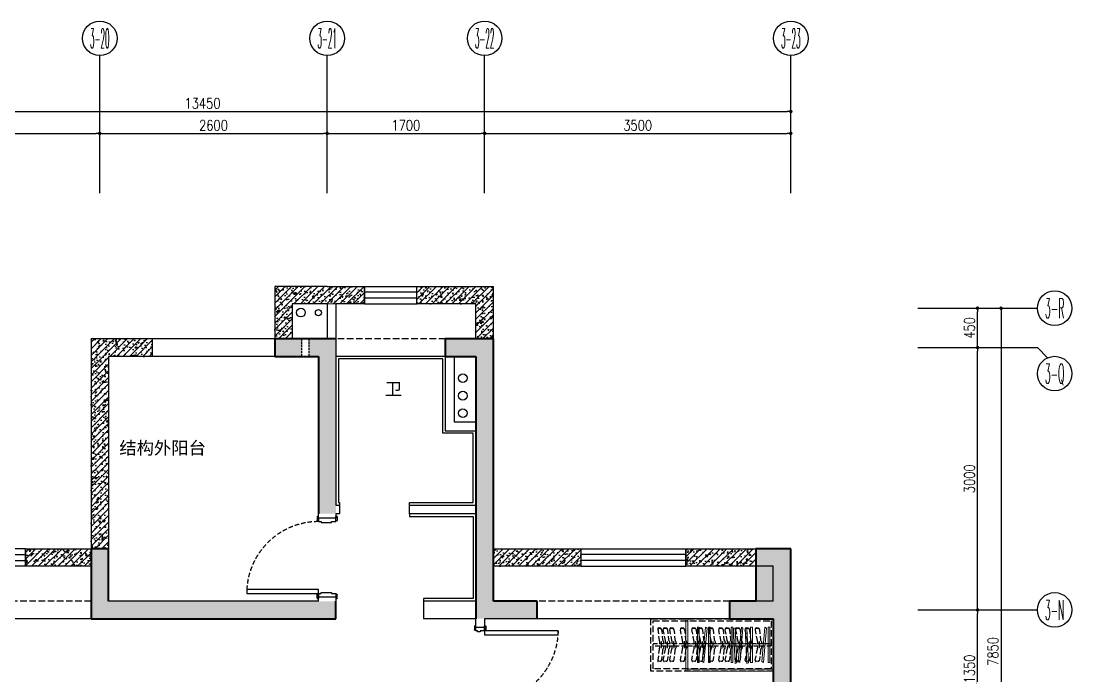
# Model space of a CAD drawing. Header units: inches. Extents: x -2597087 to 134135, y -662679 to 20000.
# Drawn here: x 8369 to 20383, y -90189 to -82700 of the extents above; entities that cross this region are included whole.
import ezdxf
from ezdxf.enums import TextEntityAlignment as Align

# ---------------------------------------------------------------- set-up
doc = ezdxf.new("R2010")
doc.units = ezdxf.units.IN
doc.header["$LTSCALE"] = 100
doc.header["$MEASUREMENT"] = 0
for name, pattern in [('__DASH', [0.35, 0.25, -0.1]), ('DASH', [0.35, 0.25, -0.1]), ('HIDDENX2', [0.75, 0.5, -0.25]), ('W-A-T6立管$0$DASH', [0.35, 0.25, -0.1])]:
    doc.linetypes.add(name, pattern=pattern)
doc.layers.get('0').update_dxf_attribs({"linetype": 'CONTINUOUS'})
doc.layers.get('Defpoints').update_dxf_attribs({"linetype": 'CONTINUOUS'})
for name, color, linetype in [('AIR', 252, 'DASH'), ('AXIS', 3, 'CONTINUOUS'), ('DOOR', 4, 'CONTINUOUS'), ('fix', 8, 'CONTINUOUS'), ('P-Furniture(活动家具)', 134, 'CONTINUOUS'), ('PUB_HATCH', 8, 'CONTINUOUS'), ('W-A-T6立管$0$VPIPE-凝结', 99, 'W-A-T6立管$0$DASH'), ('W-A-T6立管$0$VPIPE-废水', 91, 'W-A-T6立管$0$DASH'), ('W-A-T6立管$0$VPIPE-污水', 31, 'W-A-T6立管$0$DASH'), ('W-A-T6立管$0$VPIPE-通气', 119, 'W-A-T6立管$0$DASH'), ('WALL', 7, 'CONTINUOUS'), ('WINDOW', 4, 'CONTINUOUS'), ('家具', 1, 'DASH')]:
    doc.layers.add(name, color=color, linetype=linetype)
for name, color, linetype, lineweight in [('AXIS_TEXT', 7, 'CONTINUOUS', 0), ('COLUMN', 30, 'CONTINUOUS', 40), ('COLUMN-构造柱', 6, 'CONTINUOUS', 0), ('FUR', 8, 'CONTINUOUS', 0)]:
    doc.layers.add(name, color=color, linetype=linetype, lineweight=lineweight)
doc.styles.add('_TCH_AXIS', font='COMPLEX', dxfattribs={"bigfont": 'GBCBIG'})
doc.styles.add('COMPLEX', font='COMPLEX')
doc.styles.get("Standard").update_dxf_attribs({"font": 'txt.shx', "width": 0.8, "bigfont": 'GBCBIG.shx'})
doc.styles.add('STYLE1', font='stylu.ttf')
doc.dimstyles.new('50', dxfattribs={"dimscale": 50, "dimtxt": 2.4, "dimasz": 0.8, "dimexe": 1.25, "dimexo": 0.6, "dimgap": 0.65, "dimtad": 1, "dimdec": 0, "dimdsep": 46, "dimtxsty": 'Standard', "dimblk1": 'DOT', "dimblk2": 'DOT', "dimsah": 1, "dimcen": 2.5, "dimclrd": 3, "dimclre": 3, "dimclrt": 3, "dimadec": 0, "dimazin": 0, "dimtfac": 1, "dimtdec": 0, "dimtix": 1, "dimtmove": 2, "dimatfit": 0, "dimldrblk": 'DOT', "dimfxl": 5, "dimfxlon": 1, "dimarcsym": 0})
pattern_1 = [(45, (-2296.187, -100697.05), (-37.61808, 37.61808), []), (50, (-2296.19, -100735.25), (143.45204, -12.5504), [15, -165]), (355, (-2296.19, -100735.25), (-27.7503, 150.4384), [12, -132]), (100.4514, (-2284.23, -100736.3), (115.7019, 137.8879), [12.748, -140.2284]), (46.1842, (-2296.19, -100695.25), (213.4482, -33.1038), [22.5, -247.5]), (96.6356, (-2278.4, -100698), (186.9325, 194.8236), [19.122, -210.3426]), (351.1842, (-2296.19, -100695.25), (186.9324, 194.8237), [18, -198]), (21, (-2276.19, -100705.25), (119.3814, -80.5238), [15, -165]), (326, (-2276.19, -100705.25), (48.6631, 145.03), [12, -132]), (71.4514, (-2266.24, -100711.96), (168.0445, 64.5061), [12.748, -140.2284]), (37.5, (-2296.187, -100735.25), (2.43197, 66.57877), [0, -130.4, 0, -134, 0, -132.5]), (7.5, (-2296.19, -100735.25), (52.6139, 78.88234), [0, -76.4, 0, -127.4, 0, -50.5]), (327.5, (-2340.787, -100735.25), (106.76449, -4.51097), [0, -50, 0, -156, 0, -207]), (317.5, (-2360.79, -100735.25), (116.63723, 20.021), [0, -65, 0, -103.6, 0, -147])]

# ---------------------------------------------------------------- blocks, each defined once
blk = doc.blocks.new('_Dot')
at = {"color": 0, "linetype": 'ByBlock', "lineweight": -2}
blk.add_line((-0.5, 0), (-1, 0), dxfattribs=at)
at = {"color": 0, "linetype": 'ByBlock', "const_width": 0.5}
blk.add_lwpolyline([(-0.25, 0, 1), (0.25, 0, 1)], format="xyb", close=True, dxfattribs=at)
blk = doc.blocks.new('*D376')
at = {"layer": 'AXIS', "color": 3, "lineweight": -2, "transparency": 16777216}
for p, q in [((5869, -84235), (5869, -83922)), ((9269, -84235), (9269, -83922)), ((5909, -83985), (9229, -83985))]:
    blk.add_line(p, q, dxfattribs=at)
at = {"layer": 'Defpoints', "color": 0, "transparency": 16777216}
for p in [(9269, -83985), (5869, -84667), (9269, -84667)]:
    blk.add_point(p, dxfattribs=at)
at = {"layer": 'AXIS', "color": 3, "lineweight": -2, "transparency": 16777216, "xscale": 40, "yscale": 40, "zscale": 40, "rotation": 180}
blk.add_blockref('_Dot', (5869, -83985), dxfattribs=at)
at = {"layer": 'AXIS', "color": 3, "lineweight": -2, "transparency": 16777216, "xscale": 40, "yscale": 40, "zscale": 40}
blk.add_blockref('_Dot', (9269, -83985), dxfattribs=at)
at = {"layer": 'AXIS', "color": 3, "transparency": 16777216, "insert": (7569, -83892), "char_height": 120, "attachment_point": 5}
blk.add_mtext('3400', dxfattribs=at)
blk = doc.blocks.new('*D377')
at = {"layer": 'AXIS', "color": 3, "lineweight": -2, "transparency": 16777216}
for p, q in [((9269, -84235), (9269, -83922)), ((11869, -84235), (11869, -83922)), ((9309, -83985), (11829, -83985))]:
    blk.add_line(p, q, dxfattribs=at)
at = {"layer": 'Defpoints', "color": 0, "transparency": 16777216}
for p in [(11869, -83985), (9269, -84667), (11869, -84667)]:
    blk.add_point(p, dxfattribs=at)
at = {"layer": 'AXIS', "color": 3, "lineweight": -2, "transparency": 16777216, "xscale": 40, "yscale": 40, "zscale": 40, "rotation": 180}
blk.add_blockref('_Dot', (9269, -83985), dxfattribs=at)
at = {"layer": 'AXIS', "color": 3, "lineweight": -2, "transparency": 16777216, "xscale": 40, "yscale": 40, "zscale": 40}
blk.add_blockref('_Dot', (11869, -83985), dxfattribs=at)
at = {"layer": 'AXIS', "color": 3, "transparency": 16777216, "insert": (10569, -83892), "char_height": 120, "attachment_point": 5}
blk.add_mtext('2600', dxfattribs=at)
blk = doc.blocks.new('*D378')
at = {"layer": 'AXIS', "color": 3, "lineweight": -2, "transparency": 16777216}
for p, q in [((11869, -84235), (11869, -83922)), ((13669, -84235), (13669, -83922)), ((11909, -83985), (13629, -83985))]:
    blk.add_line(p, q, dxfattribs=at)
at = {"layer": 'Defpoints', "color": 0, "transparency": 16777216}
for p in [(13669, -83985), (11869, -84667), (13669, -84667)]:
    blk.add_point(p, dxfattribs=at)
at = {"layer": 'AXIS', "color": 3, "lineweight": -2, "transparency": 16777216, "xscale": 40, "yscale": 40, "zscale": 40, "rotation": 180}
blk.add_blockref('_Dot', (11869, -83985), dxfattribs=at)
at = {"layer": 'AXIS', "color": 3, "lineweight": -2, "transparency": 16777216, "xscale": 40, "yscale": 40, "zscale": 40}
blk.add_blockref('_Dot', (13669, -83985), dxfattribs=at)
at = {"layer": 'AXIS', "color": 3, "transparency": 16777216, "insert": (12769, -83892), "char_height": 120, "attachment_point": 5}
blk.add_mtext('1700', dxfattribs=at)
blk = doc.blocks.new('*D379')
at = {"layer": 'AXIS', "color": 3, "lineweight": -2, "transparency": 16777216}
for p, q in [((13669, -84235), (13669, -83922)), ((17169, -84235), (17169, -83922)), ((13709, -83985), (17129, -83985))]:
    blk.add_line(p, q, dxfattribs=at)
at = {"layer": 'Defpoints', "color": 0, "transparency": 16777216}
for p in [(17169, -83985), (13669, -84667), (17169, -84667)]:
    blk.add_point(p, dxfattribs=at)
at = {"layer": 'AXIS', "color": 3, "lineweight": -2, "transparency": 16777216, "xscale": 40, "yscale": 40, "zscale": 40, "rotation": 180}
blk.add_blockref('_Dot', (13669, -83985), dxfattribs=at)
at = {"layer": 'AXIS', "color": 3, "lineweight": -2, "transparency": 16777216, "xscale": 40, "yscale": 40, "zscale": 40}
blk.add_blockref('_Dot', (17169, -83985), dxfattribs=at)
at = {"layer": 'AXIS', "color": 3, "transparency": 16777216, "insert": (15419, -83892), "char_height": 120, "attachment_point": 5}
blk.add_mtext('3500', dxfattribs=at)
blk = doc.blocks.new('*D388')
at = {"layer": 'AXIS', "color": 3, "lineweight": -2, "transparency": 16777216}
for p, q in [((19054, -89434), (19366, -89434)), ((19304, -90744), (19304, -89474)), ((19054, -90784), (19366, -90784))]:
    blk.add_line(p, q, dxfattribs=at)
at = {"layer": 'Defpoints', "color": 0, "transparency": 16777216}
for p in [(18622, -89434), (19304, -89434), (18622, -90784)]:
    blk.add_point(p, dxfattribs=at)
at = {"layer": 'AXIS', "color": 3, "lineweight": -2, "transparency": 16777216, "xscale": 40, "yscale": 40, "zscale": 40}
for p, rotation in [((19304, -89434), 90), ((19304, -90784), 270)]:
    blk.add_blockref('_Dot', p, dxfattribs=dict(at, rotation=rotation))
at = {"layer": 'AXIS', "color": 3, "transparency": 16777216, "insert": (19211, -90109), "char_height": 120, "attachment_point": 5, "rotation": 90}
blk.add_mtext('1350', dxfattribs=at)
blk = doc.blocks.new('*D389')
at = {"layer": 'AXIS', "color": 3, "lineweight": -2, "transparency": 16777216}
for p, q in [((19054, -86434), (19366, -86434)), ((19304, -89394), (19304, -86474)), ((19054, -89434), (19366, -89434))]:
    blk.add_line(p, q, dxfattribs=at)
at = {"layer": 'Defpoints', "color": 0, "transparency": 16777216}
for p in [(18622, -86434), (19304, -86434), (18622, -89434)]:
    blk.add_point(p, dxfattribs=at)
at = {"layer": 'AXIS', "color": 3, "lineweight": -2, "transparency": 16777216, "xscale": 40, "yscale": 40, "zscale": 40}
for p, rotation in [((19304, -86434), 90), ((19304, -89434), 270)]:
    blk.add_blockref('_Dot', p, dxfattribs=dict(at, rotation=rotation))
at = {"layer": 'AXIS', "color": 3, "transparency": 16777216, "insert": (19211, -87934), "char_height": 120, "attachment_point": 5, "rotation": 90}
blk.add_mtext('3000', dxfattribs=at)
blk = doc.blocks.new('*D390')
at = {"layer": 'AXIS', "color": 3, "lineweight": -2, "transparency": 16777216}
for p, q in [((19054, -85984), (19366, -85984)), ((19304, -86394), (19304, -86024)), ((19054, -86434), (19366, -86434))]:
    blk.add_line(p, q, dxfattribs=at)
at = {"layer": 'Defpoints', "color": 0, "transparency": 16777216}
for p in [(18622, -85984), (19304, -85984), (18622, -86434)]:
    blk.add_point(p, dxfattribs=at)
at = {"layer": 'AXIS', "color": 3, "lineweight": -2, "transparency": 16777216, "xscale": 40, "yscale": 40, "zscale": 40}
for p, rotation in [((19304, -85984), 90), ((19304, -86434), 270)]:
    blk.add_blockref('_Dot', p, dxfattribs=dict(at, rotation=rotation))
at = {"layer": 'AXIS', "color": 3, "transparency": 16777216, "insert": (19211, -86209), "char_height": 120, "attachment_point": 5, "rotation": 90}
blk.add_mtext('450', dxfattribs=at)
blk = doc.blocks.new('A$C10D83DDB')
blk.add_wipeout([(0, 0), (80, 0), (80, -200), (0, -200)]).dxf.layer = 'AIR'
at = {"layer": 'AIR'}
blk.add_lwpolyline([(0, 0), (80, 0), (80, -200), (0, -200)], close=True, dxfattribs=at)
blk = doc.blocks.new('$TCHSYS$WIN2D')
for p, q in [((-0.5, 0.5), (0.5, 0.5)), ((-0.5, 0.5), (-0.5, -0.5)), ((0.5, 0.5), (0.5, -0.5)), ((0.5, 0.1667), (-0.5, 0.1667)), ((0.5, -0.1667), (-0.5, -0.1667)), ((-0.5, -0.5), (0.5, -0.5))]:
    blk.add_line(p, q)
blk = doc.blocks.new('$plan$00002546')
at = {"layer": 'FUR'}
for p, q in [((-1952, 0), (-1952, -500)), ((-1697, -81), (-1736, -81)), ((-1736, -81), (-1736, -417)), ((-1697, -417), (-1697, -81)), ((-1553, -81), (-1627, -408)), ((-1589, -417), (-1516, -90)), ((-1516, -90), (-1553, -81)), ((-1445, -81), (-1483, -81)), ((-1483, -81), (-1483, -417)), ((-1445, -417), (-1445, -81)), ((-927, -81), (-966, -81)), ((-966, -81), (-966, -417)), ((-927, -417), (-927, -81)), ((-871, -88), (-910, -93)), ((-910, -93), (-871, -427)), ((-833, -422), (-871, -88)), ((-731, -81), (-805, -408)), ((-767, -417), (-694, -90)), ((-694, -90), (-731, -81)), ((-606, -88), (-644, -93)), ((-644, -93), (-606, -427)), ((-567, -422), (-606, -88)), ((-480, -81), (-519, -81)), ((-519, -81), (-519, -417)), ((-480, -417), (-480, -81)), ((-191, -81), (-264, -408)), ((-226, -417), (-153, -90)), ((-153, -90), (-191, -81)), ((-82, -81), (-121, -81)), ((-121, -81), (-121, -417)), ((-82, -417), (-82, -81)), ((-1914, -240), (-54, -240)), ((-1952, -480), (0, -480)), ((-1736, -417), (-1697, -417)), ((-1627, -408), (-1589, -417)), ((-1483, -417), (-1445, -417)), ((-966, -417), (-927, -417)), ((-871, -427), (-833, -422)), ((-805, -408), (-767, -417)), ((-606, -427), (-567, -422)), ((-519, -417), (-480, -417)), ((-264, -408), (-226, -417)), ((-121, -417), (-82, -417))]:
    blk.add_line(p, q, dxfattribs=at)
blk.add_lwpolyline([(0, 0), (-2000, 0), (-2000, -500), (0, -500)], close=True, dxfattribs=at)
blk = doc.blocks.new('HX3')
at = {"layer": 'fix', "color": 8}
for points in [[(-9740, 2500), (-9740, 2530), (-10470, 2530), (-10470, 3320), (-10120, 3320), (-10120, 4170), (-8930, 4170), (-8930, 2530), (-8940, 2530), (-8940, 2500)], [(-9740, 2400), (-9740, 2370), (-10470, 2370), (-10470, 1430), (-9900, 1430), (-9900, 1400)]]:
    blk.add_lwpolyline(points, dxfattribs=at)
at = {"layer": 'WALL'}
for p, q in [((-9825, 5000), (-10700, 5000)), ((-10700, 4400), (-10700, 5000)), ((-9825, 4800), (-9825, 5000)), ((-8800, 5000), (-9225, 5000)), ((-9225, 5000), (-9225, 4800)), ((-8800, 5000), (-8200, 5000)), ((-8200, 5000), (-8200, 4400)), ((-10500, 4800), (-9825, 4800)), ((-10500, 4400), (-10500, 4800)), ((-9225, 4800), (-8900, 4800)), ((-8900, 4800), (-8900, 4400)), ((-8800, 4800), (-8800, 4400)), ((-8800, 4800), (-8400, 4800)), ((-8400, 4800), (-8400, 4400)), ((-10700, 3350), (-10700, 4400)), ((-10500, 4400), (-10150, 4400)), ((-10150, 4400), (-10150, 3350)), ((-8900, 4400), (-8900, 2500)), ((-8800, 4400), (-8400, 4400)), ((-8200, 4400), (-8200, 4400)), ((-8200, 4400), (-8200, 4200)), ((-6800, 4400), (-6100, 4400)), ((-6800, 4400), (-6800, 4200)), ((-6100, 4400), (-6100, 2000)), ((-10500, 4200), (-10250, 4200)), ((-10500, 3450), (-10500, 4200)), ((-10250, 4200), (-10250, 3450)), ((-8700, 4200), (-8700, 2500)), ((-8700, 4200), (-8300, 4200)), ((-8300, 4200), (-8200, 4200)), ((-6800, 4200), (-6300, 4200)), ((-6300, 4200), (-6300, 1800)), ((-10250, 3450), (-10500, 3450)), ((-10700, 2500), (-10700, 3350)), ((-10500, 2500), (-10500, 3350)), ((-10150, 3350), (-10500, 3350)), ((-10700, 2000), (-10700, 2500)), ((-9740, 2500), (-10500, 2500)), ((-9740, 2400), (-9740, 2500)), ((-8900, 2500), (-8940, 2500)), ((-8940, 2500), (-8940, 2400)), ((-8700, 2350), (-8700, 2500)), ((-10500, 1800), (-10500, 2400)), ((-10500, 2400), (-9740, 2400)), ((-8940, 2400), (-8900, 2400)), ((-8900, 2400), (-8900, 2350)), ((-8900, 2350), (-8700, 2350)), ((-12900, 2000), (-14100, 2000)), ((-14100, 1200), (-14100, 2000)), ((-12900, 1800), (-12900, 2000)), ((-10700, 2000), (-11700, 2000)), ((-11700, 2000), (-11700, 1800)), ((-5350, 2000), (-6100, 2000)), ((-5350, 1800), (-5350, 2000)), ((-13900, 1800), (-12900, 1800)), ((-13900, 1400), (-13900, 1800)), ((-11700, 1800), (-10700, 1800)), ((-10700, 1800), (-10700, 1400)), ((-10500, 1800), (-10500, 1400)), ((-6300, 1800), (-6300, 1400)), ((-6100, 1800), (-6100, 1200)), ((-6100, 1800), (-5350, 1800)), ((-8700, 1450), (-8900, 1450)), ((-8900, 1450), (-8900, 1200)), ((-8700, 1400), (-8700, 1450)), ((-13900, 1400), (-13400, 1400)), ((-13400, 1400), (-13400, 1200)), ((-11200, 1400), (-10700, 1400)), ((-11200, 1400), (-11200, 1200)), ((-10500, 1400), (-9900, 1400)), ((-9900, 1400), (-9900, 1200)), ((-8700, 1400), (-6300, 1400)), ((-14100, -2300), (-14100, 1200)), ((-13900, 1200), (-13400, 1200)), ((-13900, -2300), (-13900, 1200)), ((-11200, 1200), (-10600, 1200)), ((-10600, 1200), (-10600, 1100)), ((-10600, 1100), (-10500, 1100)), ((-10500, 1100), (-10500, 1200)), ((-10500, 1200), (-9900, 1200)), ((-8900, 1200), (-6100, 1200)), ((-6100, 1200), (-3100, 1200))]:
    blk.add_line(p, q, dxfattribs=at)
at = {"layer": 'WINDOW', "color": 8, "linetype": '__DASH', "ltscale": 3}
for p, q in [((-10150, 4400), (-8900, 4400)), ((-13400, 1400), (-11200, 1400)), ((-6100, 1400), (-3100, 1400))]:
    blk.add_line(p, q, dxfattribs=at)
at = {"layer": 'WINDOW', "color": 7}
for p, q in [((-8200, 4400), (-6800, 4400)), ((-10150, 4200), (-8900, 4200)), ((-8200, 4200), (-6800, 4200)), ((-13400, 1200), (-11200, 1200))]:
    blk.add_line(p, q, dxfattribs=at)
at = {"layer": 'FUR', "xscale": -0.499990479656272, "yscale": 1.2}
blk.add_blockref('$plan$00002546', (-13900, 1200), dxfattribs=at)
at = {"layer": 'WINDOW', "xscale": 600, "yscale": 200, "zscale": -600, "rotation": 180}
blk.add_blockref('$TCHSYS$WIN2D', (-9525, 4900), dxfattribs=at)
at = {"layer": 'WINDOW', "yscale": 200}
for p, xscale, zscale in [((-12300, 1900), -1200, -1200), ((-4600, 1900), 1500, 1500)]:
    blk.add_blockref('$TCHSYS$WIN2D', p, dxfattribs=dict(at, xscale=xscale, zscale=zscale))
at = {"layer": 'AIR', "xscale": -1}
blk.add_blockref('A$C10D83DDB', (-8510, 4400), dxfattribs=at)
blk = doc.blocks.new('_AXISO')
blk.add_circle((0, 0), 0.5)
at = {"layer": 'AXIS_TEXT', "style": 'COMPLEX', "width": 1.041667}
blk.add_attdef('A', text='', height=0.56, dxfattribs=at).set_placement((-0.25, -0.28), (0.25, -0.28), align=Align.FIT)
blk = doc.blocks.new('*D392')
at = {"layer": 'AXIS', "color": 3, "lineweight": -2, "transparency": 16777216}
for p, q in [((19323, -85984), (19636, -85984)), ((19573, -86024), (19573, -93794)), ((19323, -93834), (19636, -93834))]:
    blk.add_line(p, q, dxfattribs=at)
at = {"layer": 'Defpoints', "color": 0, "transparency": 16777216}
for p in [(18868, -85984), (18868, -93834), (19573, -93834)]:
    blk.add_point(p, dxfattribs=at)
at = {"layer": 'AXIS', "color": 3, "lineweight": -2, "transparency": 16777216, "xscale": 40, "yscale": 40, "zscale": 40}
for p, rotation in [((19573, -85984), 90), ((19573, -93834), 270)]:
    blk.add_blockref('_Dot', p, dxfattribs=dict(at, rotation=rotation))
at = {"layer": 'AXIS', "color": 3, "transparency": 16777216, "insert": (19481, -89909), "char_height": 120, "attachment_point": 5, "rotation": 90}
blk.add_mtext('7850', dxfattribs=at)
blk = doc.blocks.new('*D393')
at = {"layer": 'AXIS', "color": 3, "lineweight": -2, "transparency": 16777216}
for p, q in [((3719, -83984), (3719, -83672)), ((3759, -83734), (17129, -83734)), ((17169, -83984), (17169, -83672))]:
    blk.add_line(p, q, dxfattribs=at)
at = {"layer": 'Defpoints', "color": 0, "transparency": 16777216}
for p in [(17169, -83734), (3719, -84280), (17169, -84280)]:
    blk.add_point(p, dxfattribs=at)
at = {"layer": 'AXIS', "color": 3, "lineweight": -2, "transparency": 16777216, "xscale": 40, "yscale": 40, "zscale": 40, "rotation": 180}
blk.add_blockref('_Dot', (3719, -83734), dxfattribs=at)
at = {"layer": 'AXIS', "color": 3, "lineweight": -2, "transparency": 16777216, "xscale": 40, "yscale": 40, "zscale": 40}
blk.add_blockref('_Dot', (17169, -83734), dxfattribs=at)
at = {"layer": 'AXIS', "color": 3, "transparency": 16777216, "insert": (10444, -83642), "char_height": 120, "attachment_point": 5}
blk.add_mtext('13450', dxfattribs=at)
blk = doc.blocks.new('A$C3D3516A8')
at = {"color": 2, "linetype": 'HIDDENX2'}
blk.add_lwpolyline([(0, 15), (50, 15), (50, 3, -0.414214), (47, 0), (3, 0, -0.414214), (0, 3)], format="xyb", close=True, dxfattribs=at)
blk = doc.blocks.new('e ukk')
at = {"layer": 'DOOR'}
blk.add_line((11305, 9950), (11245, 9950), dxfattribs=at)
at = {"layer": 'DOOR', "linetype": 'ByBlock'}
for points in [[(11265, 9950), (11305, 9950), (11305, 10000), (11315, 10000), (11315, 10030), (11305, 10030), (11305, 10050), (11265, 10050)], [(12165, 9950), (12125, 9950), (12125, 10000), (12115, 10000), (12115, 10030), (12125, 10030), (12125, 10050), (12165, 10050)]]:
    blk.add_lwpolyline(points, dxfattribs=at)
at = {"layer": 'DOOR'}
blk.add_lwpolyline([(11305, 9110), (11305, 9950), (11350, 9950), (11350, 9110)], close=True, dxfattribs=at)
at = {"layer": 'DOOR', "color": 8, "linetype": 'HIDDENX2'}
blk.add_arc((11288, 9947), 837, 271.1822, 0.1984, dxfattribs=at)
at = {"layer": 'DOOR', "linetype": 'ByBlock', "rotation": 180}
blk.add_blockref('A$C3D3516A8', (11295, 10065), dxfattribs=at)
at = {"layer": 'DOOR', "linetype": 'ByBlock', "xscale": -1, "rotation": 180}
blk.add_blockref('A$C3D3516A8', (12135, 10065), dxfattribs=at)
at = {"layer": 'DOOR', "linetype": 'ByBlock', "xscale": -1}
blk.add_blockref('A$C3D3516A8', (11295, 9935), dxfattribs=at)
at = {"layer": 'DOOR', "linetype": 'ByBlock'}
blk.add_blockref('A$C3D3516A8', (12135, 9935), dxfattribs=at)
blk = doc.blocks.new('A$C18CC4158')
at = {"layer": 'DOOR'}
blk.add_lwpolyline([(0, 820), (0, 0), (45, 0), (45, 820)], close=True, dxfattribs=at)
at = {"layer": 'DOOR', "color": 8, "linetype": 'HIDDENX2'}
blk.add_arc((0, 0), 820, 0, 90, dxfattribs=at)
blk = doc.blocks.new('WETHH')
at = {"layer": 'DOOR', "color": 4, "linetype": 'ByBlock'}
for points in [[(11685, 11350), (11725, 11350), (11725, 11320), (11735, 11320), (11735, 11200), (11725, 11200), (11725, 11150), (11685, 11150)], [(12585, 11350), (12545, 11350), (12545, 11320), (12535, 11320), (12535, 11200), (12545, 11200), (12545, 11150), (12585, 11150)]]:
    blk.add_lwpolyline(points, dxfattribs=at)
at = {"layer": 'DOOR', "linetype": 'HIDDENX2', "xscale": -1}
blk.add_blockref('A$C18CC4158', (12545, 11350), dxfattribs=at)
at = {"layer": 'DOOR', "color": 1, "linetype": 'ByBlock', "rotation": 180}
blk.add_blockref('A$C3D3516A8', (11715, 11365), dxfattribs=at)
at = {"layer": 'DOOR', "color": 1, "linetype": 'ByBlock', "xscale": -1, "rotation": 180}
blk.add_blockref('A$C3D3516A8', (12555, 11365), dxfattribs=at)
at = {"layer": 'DOOR', "color": 1, "linetype": 'ByBlock', "xscale": -1}
blk.add_blockref('A$C3D3516A8', (11715, 11135), dxfattribs=at)
at = {"layer": 'DOOR', "color": 1, "linetype": 'ByBlock'}
blk.add_blockref('A$C3D3516A8', (12555, 11135), dxfattribs=at)
blk = doc.blocks.new('RTYETT')
at = {"layer": '家具', "color": 8, "linetype": 'HIDDENX2'}
for p, q in [((150563, 1610), (150539, 1614)), ((150539, 1612), (150563, 1608)), ((150554, 1470), (150541, 1594)), ((150579, 1594), (150589, 1481)), ((150622, 1470), (150598, 1594)), ((150631, 1610), (150607, 1614)), ((150607, 1612), (150631, 1608)), ((150647, 1594), (150657, 1481)), ((150696, 1470), (150672, 1594)), ((150704, 1610), (150680, 1614)), ((150680, 1612), (150704, 1608)), ((150720, 1594), (150730, 1481)), ((150818, 1470), (150794, 1594)), ((150826, 1610), (150802, 1614)), ((150802, 1612), (150826, 1608)), ((150842, 1594), (150852, 1481)), ((150949, 1470), (150924, 1594)), ((150957, 1610), (150933, 1614)), ((150933, 1612), (150957, 1608)), ((150973, 1594), (150983, 1481)), ((151022, 1470), (150998, 1594)), ((151031, 1610), (151007, 1614)), ((151007, 1612), (151031, 1608)), ((151046, 1594), (151057, 1481)), ((151145, 1470), (151121, 1594)), ((151153, 1610), (151129, 1614)), ((151129, 1612), (151153, 1608)), ((151169, 1594), (151180, 1481)), ((151257, 1470), (151232, 1594)), ((151265, 1610), (151241, 1614)), ((151241, 1612), (151265, 1608)), ((151281, 1594), (151291, 1481)), ((151330, 1470), (151306, 1594)), ((151339, 1610), (151315, 1614)), ((151315, 1612), (151339, 1608)), ((151355, 1594), (151365, 1481)), ((151452, 1470), (151428, 1594)), ((151460, 1610), (151436, 1614)), ((151436, 1612), (151460, 1608)), ((151476, 1594), (151486, 1481)), ((151559, 1470), (151535, 1594)), ((151568, 1610), (151544, 1614)), ((151544, 1612), (151568, 1608)), ((151584, 1594), (151594, 1481)), ((151674, 1470), (151650, 1594)), ((151682, 1610), (151658, 1614)), ((151658, 1612), (151682, 1608)), ((151698, 1594), (151708, 1481)), ((150579, 1455), (150573, 1455)), ((150573, 1455), (150573, 1388)), ((150579, 1388), (150579, 1455)), ((150592, 1470), (150601, 1455)), ((150605, 1443), (150605, 1433)), ((150648, 1455), (150641, 1455)), ((150641, 1455), (150641, 1388)), ((150648, 1388), (150648, 1455)), ((150660, 1470), (150670, 1455)), ((150673, 1443), (150673, 1433)), ((150715, 1455), (150715, 1388)), ((150721, 1455), (150715, 1455)), ((150721, 1388), (150721, 1455)), ((150734, 1470), (150743, 1455)), ((150747, 1443), (150747, 1433)), ((150836, 1455), (150836, 1388)), ((150843, 1455), (150836, 1455)), ((150843, 1388), (150843, 1455)), ((150856, 1470), (150865, 1455)), ((150868, 1443), (150868, 1433)), ((150974, 1455), (150967, 1455)), ((150967, 1455), (150967, 1388)), ((150974, 1388), (150974, 1455)), ((150986, 1470), (150996, 1455)), ((150999, 1443), (150999, 1433)), ((151041, 1455), (151041, 1388)), ((151047, 1455), (151041, 1455)), ((151047, 1388), (151047, 1455)), ((151060, 1470), (151069, 1455)), ((151073, 1443), (151073, 1433)), ((151170, 1455), (151164, 1455)), ((151164, 1455), (151164, 1388)), ((151170, 1388), (151170, 1455)), ((151183, 1470), (151192, 1455)), ((151196, 1443), (151196, 1433)), ((151282, 1455), (151275, 1455)), ((151275, 1455), (151275, 1388)), ((151282, 1388), (151282, 1455)), ((151294, 1470), (151304, 1455)), ((151307, 1443), (151307, 1433)), ((151349, 1455), (151349, 1388)), ((151355, 1455), (151349, 1455)), ((151355, 1388), (151355, 1455)), ((151368, 1470), (151378, 1455)), ((151381, 1443), (151381, 1433)), ((151471, 1455), (151471, 1388)), ((151477, 1455), (151471, 1455)), ((151477, 1388), (151477, 1455)), ((151490, 1470), (151499, 1455)), ((151503, 1443), (151503, 1433)), ((151578, 1455), (151578, 1388)), ((151584, 1455), (151578, 1455)), ((151584, 1388), (151584, 1455)), ((151597, 1470), (151607, 1455)), ((151610, 1443), (151610, 1433)), ((151693, 1455), (151693, 1388)), ((151699, 1455), (151693, 1455)), ((151699, 1388), (151699, 1455)), ((151712, 1470), (151721, 1455)), ((151725, 1443), (151725, 1433)), ((150541, 1246), (150554, 1371)), ((150573, 1388), (150579, 1388)), ((150589, 1360), (150579, 1247)), ((150601, 1386), (150592, 1370)), ((150598, 1246), (150622, 1371)), ((150605, 1409), (150605, 1398)), ((150641, 1388), (150648, 1388)), ((150657, 1360), (150647, 1247)), ((150670, 1386), (150660, 1370)), ((150672, 1246), (150696, 1371)), ((150673, 1409), (150673, 1398)), ((150715, 1388), (150721, 1388)), ((150730, 1360), (150720, 1247)), ((150743, 1386), (150734, 1370)), ((150747, 1409), (150747, 1398)), ((150794, 1246), (150818, 1371)), ((150836, 1388), (150843, 1388)), ((150852, 1360), (150842, 1247)), ((150865, 1386), (150856, 1370)), ((150868, 1409), (150868, 1398)), ((150924, 1246), (150949, 1371)), ((150967, 1388), (150974, 1388)), ((150983, 1360), (150973, 1247)), ((150996, 1386), (150986, 1370)), ((150998, 1246), (151022, 1371)), ((150999, 1409), (150999, 1398)), ((151041, 1388), (151047, 1388)), ((151057, 1360), (151046, 1247)), ((151069, 1386), (151060, 1370)), ((151073, 1409), (151073, 1398)), ((151121, 1246), (151145, 1371)), ((151164, 1388), (151170, 1388)), ((151180, 1360), (151169, 1247)), ((151192, 1386), (151183, 1370)), ((151196, 1409), (151196, 1398)), ((151232, 1246), (151257, 1371)), ((151275, 1388), (151282, 1388)), ((151291, 1360), (151281, 1247)), ((151304, 1386), (151294, 1370)), ((151306, 1246), (151330, 1371)), ((151307, 1409), (151307, 1398)), ((151349, 1388), (151355, 1388)), ((151365, 1360), (151355, 1247)), ((151378, 1386), (151368, 1370)), ((151381, 1409), (151381, 1398)), ((151428, 1246), (151452, 1371)), ((151471, 1388), (151477, 1388)), ((151486, 1360), (151476, 1247)), ((151499, 1386), (151490, 1370)), ((151503, 1409), (151503, 1398)), ((151535, 1246), (151559, 1371)), ((151578, 1388), (151584, 1388)), ((151594, 1360), (151584, 1247)), ((151607, 1386), (151597, 1370)), ((151610, 1409), (151610, 1398)), ((151650, 1246), (151674, 1371)), ((151693, 1388), (151699, 1388)), ((151708, 1360), (151698, 1247)), ((151721, 1386), (151712, 1370)), ((151725, 1409), (151725, 1398)), ((150563, 1232), (150539, 1229)), ((150631, 1232), (150607, 1229)), ((150704, 1232), (150680, 1229)), ((150826, 1232), (150802, 1229)), ((150957, 1232), (150933, 1229)), ((151031, 1232), (151007, 1229)), ((151153, 1232), (151129, 1229)), ((151265, 1232), (151241, 1229)), ((151339, 1232), (151315, 1229)), ((151460, 1232), (151436, 1229)), ((151568, 1232), (151544, 1229)), ((151682, 1232), (151658, 1229))]:
    blk.add_line(p, q, dxfattribs=at)
at = {"layer": '家具', "color": 252, "linetype": 'HIDDENX2'}
for p, q in [((150481, 1435), (151831, 1435)), ((151831, 1403), (150481, 1403))]:
    blk.add_line(p, q, dxfattribs=at)
at = {"layer": '家具', "color": 2, "linetype": 'DASH', "ltscale": 3}
blk.add_lwpolyline([(150456, 1119), (150456, 1719), (151856, 1719), (151856, 1119)], close=True, dxfattribs=at)
at = {"layer": '家具', "color": 1, "linetype": 'DASH', "ltscale": 3}
blk.add_lwpolyline([(150481, 1144), (150481, 1694), (151831, 1694), (151831, 1144)], close=True, dxfattribs=at)
at = {"layer": '家具', "color": 8, "linetype": 'HIDDENX2'}
for centre, radius, start, end in [((150550, 1606), 13.4, 147.0682, 228.0077), ((150550, 1604), 13.4, 147.0682, 228.0077), ((150563, 1594), 16, 4.6237, 90), ((150614, 1599), 16, 117.0567, 190.9889), ((150614, 1597), 16, 117.0567, 190.9889), ((150631, 1594), 16, 4.6237, 90), ((150688, 1599), 16, 117.0567, 190.9889), ((150688, 1597), 16, 117.0567, 190.9889), ((150704, 1594), 16, 4.6237, 90), ((150809, 1599), 16, 117.0567, 190.9889), ((150809, 1597), 16, 117.0567, 190.9889), ((150826, 1594), 16, 4.6237, 90), ((150940, 1599), 16, 117.0567, 190.9889), ((150940, 1597), 16, 117.0567, 190.9889), ((150957, 1594), 16, 4.6237, 90), ((151014, 1599), 16, 117.0567, 190.9889), ((151014, 1597), 16, 117.0567, 190.9889), ((151031, 1594), 16, 4.6237, 90), ((151137, 1599), 16, 117.0567, 190.9889), ((151137, 1597), 16, 117.0567, 190.9889), ((151153, 1594), 16, 4.6237, 90), ((151248, 1599), 16, 117.0567, 190.9889), ((151248, 1597), 16, 117.0567, 190.9889), ((151265, 1594), 16, 4.6237, 90), ((151322, 1599), 16, 117.0567, 190.9889), ((151322, 1597), 16, 117.0567, 190.9889), ((151339, 1594), 16, 4.6237, 90), ((151443, 1599), 16, 117.0567, 190.9889), ((151443, 1597), 16, 117.0567, 190.9889), ((151460, 1594), 16, 4.6237, 90), ((151551, 1599), 16, 117.0567, 190.9889), ((151551, 1597), 16, 117.0567, 190.9889), ((151568, 1594), 16, 4.6237, 90), ((151665, 1599), 16, 117.0567, 190.9889), ((151665, 1597), 16, 117.0567, 190.9889), ((151682, 1594), 16, 4.6237, 90), ((150443, 1442), 115, 355.584, 13.8228), ((150613, 1483), 24, 184.6237, 211.7137), ((150581, 1443), 24, 0, 31.7137), ((150511, 1442), 115, 355.584, 13.8228), ((150681, 1483), 24, 184.6237, 211.7137), ((150649, 1443), 24, 0, 31.7137), ((150585, 1442), 115, 355.584, 13.8228), ((150754, 1483), 24, 184.6237, 211.7137), ((150723, 1443), 24, 0, 31.7137), ((150706, 1442), 115, 355.584, 13.8228), ((150876, 1483), 24, 184.6237, 211.7137), ((150844, 1443), 24, 0, 31.7137), ((150837, 1442), 115, 355.584, 13.8228), ((151007, 1483), 24, 184.6237, 211.7137), ((150975, 1443), 24, 0, 31.7137), ((150911, 1442), 115, 355.584, 13.8228), ((151080, 1483), 24, 184.6237, 211.7137), ((151049, 1443), 24, 0, 31.7137), ((151034, 1442), 115, 355.584, 13.8228), ((151203, 1483), 24, 184.6237, 211.7137), ((151172, 1443), 24, 0, 31.7137), ((151145, 1442), 115, 355.584, 13.8228), ((151315, 1483), 24, 184.6237, 211.7137), ((151283, 1443), 24, 0, 31.7137), ((151219, 1442), 115, 355.584, 13.8228), ((151389, 1483), 24, 184.6237, 211.7137), ((151357, 1443), 24, 0, 31.7137), ((151341, 1442), 115, 355.584, 13.8228), ((151510, 1483), 24, 184.6237, 211.7137), ((151479, 1443), 24, 0, 31.7137), ((151448, 1442), 115, 355.584, 13.8228), ((151618, 1483), 24, 184.6237, 211.7137), ((151586, 1443), 24, 0, 31.7137), ((151563, 1442), 115, 355.584, 13.8228), ((151732, 1483), 24, 184.6237, 211.7137), ((151701, 1443), 24, 0, 31.7137), ((150443, 1399), 115, 346.1772, 5.3465), ((150613, 1358), 24, 148.2863, 175.3763), ((150581, 1398), 24, 328.2863, 0), ((150511, 1399), 115, 346.1772, 5.3465), ((150681, 1358), 24, 148.2863, 175.3763), ((150649, 1398), 24, 328.2863, 0), ((150585, 1399), 115, 346.1772, 5.3465), ((150754, 1358), 24, 148.2863, 175.3763), ((150723, 1398), 24, 328.2863, 0), ((150706, 1399), 115, 346.1772, 5.3465), ((150876, 1358), 24, 148.2863, 175.3763), ((150844, 1398), 24, 328.2863, 0), ((150837, 1399), 115, 346.1772, 5.3465), ((151007, 1358), 24, 148.2863, 175.3763), ((150975, 1398), 24, 328.2863, 0), ((150911, 1399), 115, 346.1772, 5.3465), ((151080, 1358), 24, 148.2863, 175.3763), ((151049, 1398), 24, 328.2863, 0), ((151034, 1399), 115, 346.1772, 5.3465), ((151203, 1358), 24, 148.2863, 175.3763), ((151172, 1398), 24, 328.2863, 0), ((151145, 1399), 115, 346.1772, 5.3465), ((151315, 1358), 24, 148.2863, 175.3763), ((151283, 1398), 24, 328.2863, 0), ((151219, 1399), 115, 346.1772, 5.3465), ((151389, 1358), 24, 148.2863, 175.3763), ((151357, 1398), 24, 328.2863, 0), ((151341, 1399), 115, 346.1772, 5.3465), ((151510, 1358), 24, 148.2863, 175.3763), ((151479, 1398), 24, 328.2863, 0), ((151448, 1399), 115, 346.1772, 5.3465), ((151618, 1358), 24, 148.2863, 175.3763), ((151586, 1398), 24, 328.2863, 0), ((151563, 1399), 115, 346.1772, 5.3465), ((151732, 1358), 24, 148.2863, 175.3763), ((151701, 1398), 24, 328.2863, 0), ((150550, 1236), 13.4, 131.9923, 212.9318), ((150563, 1248), 16, 270, 355.3763), ((150614, 1243), 16, 169.0111, 242.9433), ((150631, 1248), 16, 270, 355.3763), ((150688, 1243), 16, 169.0111, 242.9433), ((150704, 1248), 16, 270, 355.3763), ((150809, 1243), 16, 169.0111, 242.9433), ((150826, 1248), 16, 270, 355.3763), ((150940, 1243), 16, 169.0111, 242.9433), ((150957, 1248), 16, 270, 355.3763), ((151014, 1243), 16, 169.0111, 242.9433), ((151031, 1248), 16, 270, 355.3763), ((151137, 1243), 16, 169.0111, 242.9433), ((151153, 1248), 16, 270, 355.3763), ((151248, 1243), 16, 169.0111, 242.9433), ((151265, 1248), 16, 270, 355.3763), ((151322, 1243), 16, 169.0111, 242.9433), ((151339, 1248), 16, 270, 355.3763), ((151443, 1243), 16, 169.0111, 242.9433), ((151460, 1248), 16, 270, 355.3763), ((151551, 1243), 16, 169.0111, 242.9433), ((151568, 1248), 16, 270, 355.3763), ((151665, 1243), 16, 169.0111, 242.9433), ((151682, 1248), 16, 270, 355.3763)]:
    blk.add_arc(centre, radius, start, end, dxfattribs=at)

msp = doc.modelspace()

# ---------------------------------------------------------------- hatches: boundary and pattern name
at = {"layer": 'PUB_HATCH'}
for points in [[(11269.383, -86334.189), (11269.383, -86534.189), (11769.383, -86534.189), (11769.383, -88334.189), (11969.383, -88334.189), (11969.383, -86334.189)], [(14269.383, -89534.189), (14269.383, -89334.189), (13769.383, -89334.189), (13769.383, -86334.189), (13219.383, -86334.189), (13219.383, -86534.189), (13569.383, -86534.189), (13569.383, -89534.189)], [(9169.383, -88734.189), (9169.383, -89534.189), (11969.383, -89534.189), (11969.383, -89334.189), (9369.383, -89334.189), (9369.383, -88734.189)], [(17169.383, -93834.189), (17169.383, -88734.189), (16769.383, -88734.189), (16769.383, -89334.189), (16469.383, -89334.189), (16469.383, -89534.189), (16969.383, -89534.189), (16969.383, -93034.189), (16519.383, -93034.189), (16519.383, -93234.189), (16769.383, -93234.189), (16769.383, -93834.189)]]:
    msp.add_hatch(color=256, dxfattribs=at).paths.add_polyline_path(points)

# ---------------------------------------------------------------- linework, layer by layer
at = {"layer": 'AXIS'}
for p, q in [((9269.383, -84666.877), (9269.383, -83095.739)), ((11869.383, -84666.877), (11869.383, -83095.739)), ((13669.383, -84666.877), (13669.383, -83095.739)), ((17169.383, -84666.877), (17169.383, -83095.739)), ((18622.176, -85984.189), (19987.642, -85984.189)), ((18622.176, -86434.189), (19987.642, -86434.189)), ((20104.799, -86551.347), (19987.642, -86434.189)), ((18622.176, -89434.189), (19987.642, -89434.189))]:
    msp.add_line(p, q, dxfattribs=at)
at = {"layer": 'COLUMN'}
for p, q in [((11269.383, -86334.189), (11269.383, -86534.189)), ((13769.383, -86334.189), (13219.383, -86334.189)), ((13219.383, -86334.189), (13219.383, -86534.189)), ((13769.383, -89334.189), (13769.383, -86334.189)), ((11269.383, -86534.189), (11769.383, -86534.189)), ((11769.383, -86534.189), (11769.383, -88334.189)), ((9169.383, -88734.189), (9169.383, -89534.189)), ((9369.383, -88734.189), (9169.383, -88734.189)), ((9369.383, -89334.189), (9369.383, -88734.189)), ((17169.383, -88734.189), (16769.383, -88734.189)), ((17169.383, -93834.189), (17169.383, -88734.189)), ((11969.383, -89534.189), (11969.383, -89334.189)), ((14269.383, -89334.189), (13769.383, -89334.189)), ((14269.383, -89534.189), (14269.383, -89334.189)), ((16769.383, -89334.189), (16469.383, -89334.189)), ((16469.383, -89334.189), (16469.383, -89534.189)), ((9169.383, -89534.189), (11969.383, -89534.189)), ((16469.383, -89534.189), (16969.383, -89534.189)), ((16969.383, -89534.189), (16969.383, -93034.189))]:
    msp.add_line(p, q, dxfattribs=at)

# ---------------------------------------------------------------- block references
at = {"layer": 'AXIS', "linetype": 'ByBlock'}
ref = msp.add_blockref('_AXISO', (9269.383, -82897.844), dxfattribs=dict(at, xscale=395.7915966255836, yscale=395.7915966255836, zscale=395.7915966255836, rotation=180))
ref.add_attrib('A', '3-20', dxfattribs={"layer": 'AXIS_TEXT', "color": 1, "linetype": 'ByBlock', "height": 223.8935, "style": '_TCH_AXIS', "width": 0.265823}).set_placement((9157.436, -83009.79), (9381.33, -83009.79), align=Align.FIT)
ref = msp.add_blockref('_AXISO', (11869.383, -82897.844), dxfattribs=dict(at, xscale=395.7915966255836, yscale=395.7915966255836, zscale=395.7915966255836, rotation=180))
ref.add_attrib('A', '3-21', dxfattribs={"layer": 'AXIS_TEXT', "color": 1, "linetype": 'ByBlock', "height": 223.8935, "style": '_TCH_AXIS', "width": 0.283784}).set_placement((11757.436, -83009.79), (11981.33, -83009.79), align=Align.FIT)
ref = msp.add_blockref('_AXISO', (13669.383, -82897.844), dxfattribs=dict(at, xscale=395.7915966255836, yscale=395.7915966255836, zscale=395.7915966255836, rotation=180))
ref.add_attrib('A', '3-22', dxfattribs={"layer": 'AXIS_TEXT', "color": 1, "linetype": 'ByBlock', "height": 223.8935, "style": '_TCH_AXIS', "width": 0.265823}).set_placement((13557.436, -83009.79), (13781.33, -83009.79), align=Align.FIT)
ref = msp.add_blockref('_AXISO', (17169.383, -82897.844), dxfattribs=dict(at, xscale=395.7915966255836, yscale=395.7915966255836, zscale=395.7915966255836, rotation=180))
ref.add_attrib('A', '3-23', dxfattribs={"layer": 'AXIS_TEXT', "color": 1, "linetype": 'ByBlock', "height": 223.8935, "style": '_TCH_AXIS', "width": 0.265823}).set_placement((17057.436, -83009.79), (17281.33, -83009.79), align=Align.FIT)
ref = msp.add_blockref('_AXISO', (20185.538, -85984.189), dxfattribs=dict(at, xscale=395.7915966255836, yscale=395.7915966255836, zscale=395.7915966255836, rotation=180))
ref.add_attrib('A', '3-R', dxfattribs={"layer": 'AXIS_TEXT', "color": 1, "linetype": 'ByBlock', "height": 223.8935, "style": '_TCH_AXIS', "width": 0.333333}).set_placement((20073.591, -86096.136), (20297.485, -86096.136), align=Align.FIT)
ref = msp.add_blockref('_AXISO', (20185.538, -86732.023), dxfattribs=dict(at, xscale=395.7915966255836, yscale=395.7915966255836, zscale=395.7915966255836, rotation=180))
ref.add_attrib('A', '3-Q', dxfattribs={"layer": 'AXIS_TEXT', "color": 1, "linetype": 'ByBlock', "height": 223.8935, "style": '_TCH_AXIS', "width": 0.344262}).set_placement((20073.591, -86843.97), (20297.485, -86843.97), align=Align.FIT)
ref = msp.add_blockref('_AXISO', (20185.538, -89434.189), dxfattribs=dict(at, xscale=395.7915966255836, yscale=395.7915966255836, zscale=395.7915966255836, rotation=180))
ref.add_attrib('A', '3-N', dxfattribs={"layer": 'AXIS_TEXT', "color": 1, "linetype": 'ByBlock', "height": 223.8935, "style": '_TCH_AXIS', "width": 0.328125}).set_placement((20073.591, -89546.136), (20297.485, -89546.136), align=Align.FIT)

# ---------------------------------------------------------------- dimensions: what is measured, and where the dimension line sits
at = {"layer": 'AXIS'}
dim = msp.add_linear_dim(base=(17169.383, -83734.225), p1=(3719.383, -84279.632), p2=(17169.383, -84279.632), dimstyle='50', override={"dimarcsym": 2}, dxfattribs=at)
dim.commit()
dim.dimension.update_dxf_attribs({"geometry": '*D393', "text_midpoint": (10444.383, -83641.725)})
for p1, p2, distance, picture, middle in [((5869.383, -84666.877), (9269.383, -84666.877), 681.99, '*D376', (7569.383, -83892.387)), ((9269.383, -84666.877), (11869.383, -84666.877), 681.99, '*D377', (10569.383, -83892.387)), ((13669.383, -84666.877), (17169.383, -84666.877), 681.99, '*D379', (15419.383, -83892.387)), ((18622.176, -86434.189), (18622.176, -85984.189), -681.524, '*D390', (19211.2, -86209.189)), ((18622.176, -89434.189), (18622.176, -86434.189), -681.524, '*D389', (19211.2, -87934.189)), ((18622.176, -90784.189), (18622.176, -89434.189), -681.524, '*D388', (19211.2, -90109.189))]:
    dim = msp.add_aligned_dim(p1=p1, p2=p2, distance=distance, dimstyle='50', dxfattribs=at)
    dim.commit()
    dim.dimension.update_dxf_attribs({"geometry": picture, "text_midpoint": middle})
dim = msp.add_aligned_dim(p1=(11869.383, -84666.877), p2=(13669.383, -84666.877), distance=681.99, text='1700', dimstyle='50', dxfattribs=at)
dim.commit()
dim.dimension.update_dxf_attribs({"geometry": '*D378', "text_midpoint": (12769.383, -83892.387)})
dim = msp.add_linear_dim(base=(19573.19, -93834.189), p1=(18868.017, -85984.189), p2=(18868.017, -93834.189), angle=90, dimstyle='50', override={"dimarcsym": 2}, dxfattribs=at)
dim.commit()
dim.dimension.update_dxf_attribs({"geometry": '*D392', "text_midpoint": (19480.69, -89909.189)})

# ---------------------------------------------------------------- next in the draw order: block references
at = {"layer": 'WINDOW', "xscale": -1}
msp.add_blockref('HX3', (3069.447, -90734.176, 0), dxfattribs=at)

# ---------------------------------------------------------------- next in the draw order: hatches: boundary and pattern name
at = {"layer": 'PUB_HATCH'}
h = msp.add_hatch(dxfattribs=at)
h.set_pattern_fill('钢筋混凝土', color=256, scale=0.2, style=0, pattern_type=2)
h.set_pattern_definition(pattern_1)
h.paths.add_polyline_path([(11469.383, -86334.189), (11469.383, -85934.189), (12294.383, -85934.189), (12294.383, -85734.189), (11269.383, -85734.189), (11269.383, -86334.189)])
h = msp.add_hatch(dxfattribs=at)
h.set_pattern_fill('钢筋混凝土', color=256, scale=0.2, style=0, pattern_type=2)
h.set_pattern_definition(pattern_1)
h.paths.add_polyline_path([(12894.383, -85734.189), (12894.383, -85934.189), (13569.383, -85934.189), (13569.383, -86334.189), (13769.383, -86334.189), (13769.383, -85734.189)])
h = msp.add_hatch(dxfattribs=at)
h.set_pattern_fill('钢筋混凝土', color=256, scale=0.2, style=0, pattern_type=2)
h.set_pattern_definition(pattern_1)
h.paths.add_polyline_path([(9169.383, -86334.189), (9169.383, -88734.189), (9369.383, -88734.189), (9369.383, -86534.189), (9869.383, -86534.189), (9869.383, -86334.189)])
h = msp.add_hatch(dxfattribs=at)
h.set_pattern_fill('钢筋混凝土', color=256, scale=0.2, style=0, pattern_type=2)
h.set_pattern_definition(pattern_1)
h.paths.add_polyline_path([(8419.383, -88734.189), (8419.383, -88934.189), (9169.383, -88934.189), (9169.383, -88734.189)])
h = msp.add_hatch(dxfattribs=at)
h.set_pattern_fill('钢筋混凝土', color=256, scale=0.2, style=0, pattern_type=2)
h.set_pattern_definition(pattern_1)
h.paths.add_polyline_path([(13769.383, -88734.189), (13769.383, -88934.189), (14769.383, -88934.189), (14769.383, -88734.189)])
h = msp.add_hatch(dxfattribs=at)
h.set_pattern_fill('钢筋混凝土', color=256, scale=0.2, style=0, pattern_type=2)
h.set_pattern_definition(pattern_1)
h.paths.add_polyline_path([(15969.383, -88734.189), (15969.383, -88934.189), (16769.383, -88934.189), (16769.383, -88734.189)])

# ---------------------------------------------------------------- next in the draw order: linework, layer by layer
at = {"layer": 'COLUMN', "color": 7}
for p, q in [((11969.383, -86334.189), (11269.383, -86334.189)), ((13219.383, -86534.189), (13569.383, -86534.189)), ((13569.383, -86534.189), (13569.383, -89534.189)), ((16769.383, -88734.189), (16769.383, -89334.189))]:
    msp.add_line(p, q, dxfattribs=at)
at = {"layer": 'COLUMN-构造柱', "color": 7}
for p, q in [((12294.383, -85734.189, 0), (11269.383, -85734.189, 0)), ((11269.383, -85734.189, 0), (11269.383, -86334.189, 0)), ((12294.383, -85934.189, 0), (12294.383, -85734.189, 0)), ((13769.383, -85734.189, 0), (12894.383, -85734.189, 0)), ((12894.383, -85734.189, 0), (12894.383, -85934.189, 0)), ((13769.383, -86334.189, 0), (13769.383, -85734.189, 0)), ((11469.383, -85934.189, 0), (12294.383, -85934.189, 0)), ((11469.383, -86334.189, 0), (11469.383, -85934.189, 0)), ((12894.383, -85934.189, 0), (13569.383, -85934.189, 0)), ((13569.383, -85934.189, 0), (13569.383, -86334.189, 0)), ((9869.383, -86334.189, 0), (9169.383, -86334.189, 0)), ((9169.383, -86334.189, 0), (9169.383, -88734.189, 0)), ((9869.383, -86534.189, 0), (9869.383, -86334.189, 0)), ((11269.383, -86334.189, 0), (11469.383, -86334.189, 0)), ((13569.383, -86334.189, 0), (13769.383, -86334.189, 0)), ((9369.383, -86534.189, 0), (9869.383, -86534.189, 0)), ((9369.383, -88734.189, 0), (9369.383, -86534.189, 0)), ((9169.383, -88734.189, 0), (8419.383, -88734.189, 0)), ((8419.383, -88734.189, 0), (8419.383, -88934.189, 0)), ((9169.383, -88734.189, 0), (9369.383, -88734.189, 0)), ((9169.383, -88934.189, 0), (9169.383, -88734.189, 0)), ((14769.383, -88734.189, 0), (13769.383, -88734.189, 0)), ((13769.383, -88734.189, 0), (13769.383, -88934.189, 0)), ((14769.383, -88934.189, 0), (14769.383, -88734.189, 0)), ((16769.383, -88734.189, 0), (15969.383, -88734.189, 0)), ((15969.383, -88734.189, 0), (15969.383, -88934.189, 0)), ((16769.383, -88934.189, 0), (16769.383, -88734.189, 0)), ((8419.383, -88934.189, 0), (9169.383, -88934.189, 0)), ((13769.383, -88934.189, 0), (14769.383, -88934.189, 0)), ((15969.383, -88934.189, 0), (16769.383, -88934.189, 0))]:
    msp.add_line(p, q, dxfattribs=at)
at = {"layer": 'W-A-T6立管$0$VPIPE-凝结', "linetype": 'Continuous'}
msp.add_circle((11769.383, -86034.189), 35, dxfattribs=at)
at = {"layer": 'W-A-T6立管$0$VPIPE-废水', "linetype": 'Continuous'}
for centre in [(11569.383, -86034.189), (13419.383, -86784.214)]:
    msp.add_circle(centre, 50, dxfattribs=at)
at = {"layer": 'W-A-T6立管$0$VPIPE-污水', "linetype": 'Continuous'}
msp.add_circle((13419.383, -87184.214), 50, dxfattribs=at)
at = {"layer": 'W-A-T6立管$0$VPIPE-通气', "linetype": 'Continuous'}
msp.add_circle((13419.383, -86984.214), 50, dxfattribs=at)

# ---------------------------------------------------------------- next in the draw order: block references
at = {"layer": 'DOOR', "xscale": -1, "rotation": 90}
for name, p in [('WETHH', (23119.251, -76699.189, 0)), ('e ukk', (23619.251, -78369.189, 0))]:
    msp.add_blockref(name, p, dxfattribs=at)
at = {"layer": '家具', "color": 8, "linetype": 'ByBlock'}
msp.add_blockref('RTYETT', (-134886.526, -91253.164), dxfattribs=at)

# ---------------------------------------------------------------- next in the draw order: texts
at = {"layer": 'P-Furniture(活动家具)', "color": 2, "style": 'STYLE1'}
for s, height, p in [('卫', 145.168, (12527.807, -86980.065)), ('结构外阳台', 145.1684, (9493.424, -87654.539))]:
    msp.add_text(s, height=height, dxfattribs=at).set_placement(p)

doc.saveas('drawing.dxf')
